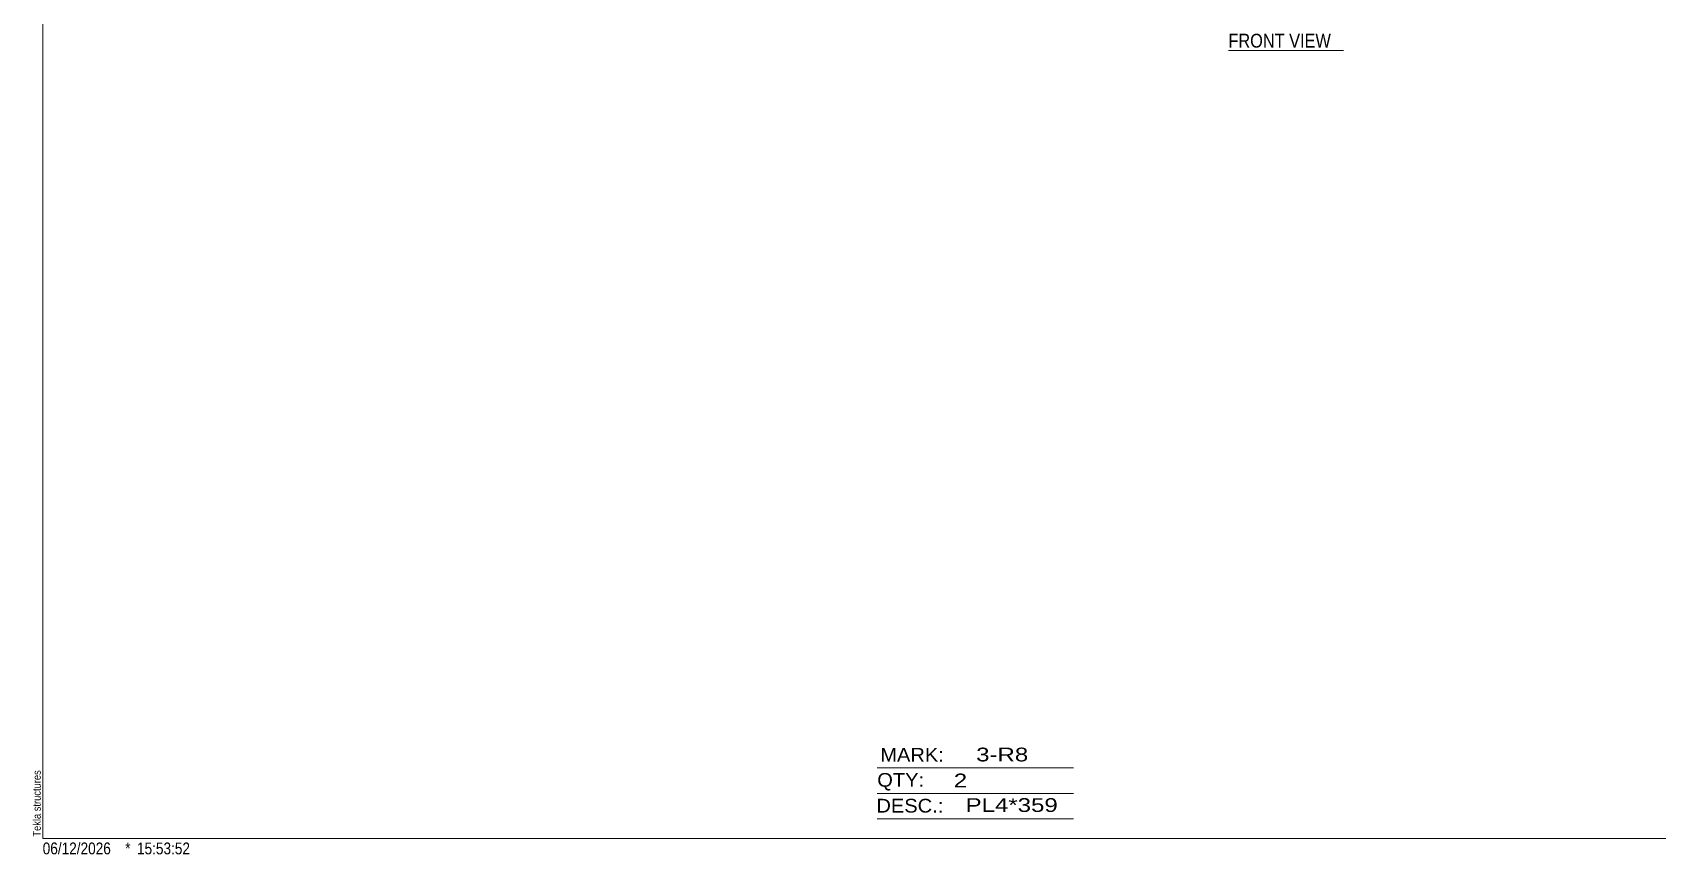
# Model space of a CAD drawing. Header units: millimetres. Extents: x 2 to 825, y 1 to 579.
# Drawn here: x 2.4 to 416.2, y 1 to 210.2 of the extents above; entities that cross this region are included whole.
import ezdxf

# ---------------------------------------------------------------- set-up
doc = ezdxf.new("R2010")
doc.units = ezdxf.units.MM
doc.linetypes.add('XKITLINE00', pattern=[0])
doc.layers.add('DrawingSheet', color=5, linetype='Continuous', lineweight=0)
doc.layers.add('OtherObjectType', color=7, linetype='Continuous', lineweight=0)
doc.styles.add('ARIAL', font='ARIAL.TTF')
doc.styles.add('ARIAL_NARROW', font='ARIALN.TTF')

# ---------------------------------------------------------------- blocks, each defined once
blk = doc.blocks.new('*A54')
at = {"layer": 'DrawingSheet', "color": 5, "linetype": 'XKITLINE00', "lineweight": 0}
for p, q in [((5, 579), (5, 5)), ((5, 5), (825, 5))]:
    blk.add_line(p, q, dxfattribs=at)
at = {"layer": 'DrawingSheet', "color": 5, "style": 'ARIAL', "width": 0.85}
blk.add_text('Tekla structures', height=2, rotation=90, dxfattribs=at).set_placement((4.5, 5.5))
blk = doc.blocks.new('*A58')
at = {"layer": 'OtherObjectType', "color": 6, "linetype": 'XKITLINE00', "lineweight": 0}
for p, q in [((217.5, 23), (267.5, 23)), ((217.5, 16.5), (267.5, 16.5)), ((217.5, 10), (267.5, 10))]:
    blk.add_line(p, q, dxfattribs=at)
at = {"layer": 'OtherObjectType', "color": 6, "style": 'ARIAL_NARROW'}
for s, width, p in [('MARK:', 1.275, (218.27, 24.58)), ('3-R8', 1.525501, (242.69, 24.65)), ('QTY:', 1.275, (217.5, 18.19)), ('2', 1.525501, (236.99, 18.05)), ('DESC.:', 1.275, (217.29, 11.63)), ('PL4*359', 1.525501, (240, 11.79))]:
    blk.add_text(s, height=3.5, dxfattribs=dict(at, width=width)).set_placement(p)
blk = doc.blocks.new('*A61')
at = {"layer": 'OtherObjectType', "color": 7, "style": 'ARIAL_NARROW', "width": 1.008832}
for s, p in [('06/12/2026', (4.99, 1)), ('*', (26, 1)), ('15:53:52', (29, 1))]:
    blk.add_text(s, height=3, dxfattribs=at).set_placement(p)
blk = doc.blocks.new('*A93')
at = {"layer": 'OtherObjectType', "color": 7, "linetype": 'XKITLINE00', "lineweight": 0}
blk.add_line((306.92, 205.6), (336.22, 205.6), dxfattribs=at)
at = {"layer": 'OtherObjectType', "color": 7, "style": 'ARIAL', "width": 0.85}
blk.add_text('FRONT VIEW', height=3.5, dxfattribs=at).set_placement((306.92, 206.35))

msp = doc.modelspace()

# ---------------------------------------------------------------- block references
at = {"lineweight": 0}
for name in ['*A54', '*A93', '*A58', '*A61']:
    msp.add_blockref(name, (0, 0), dxfattribs=at)

doc.saveas('drawing.dxf')
